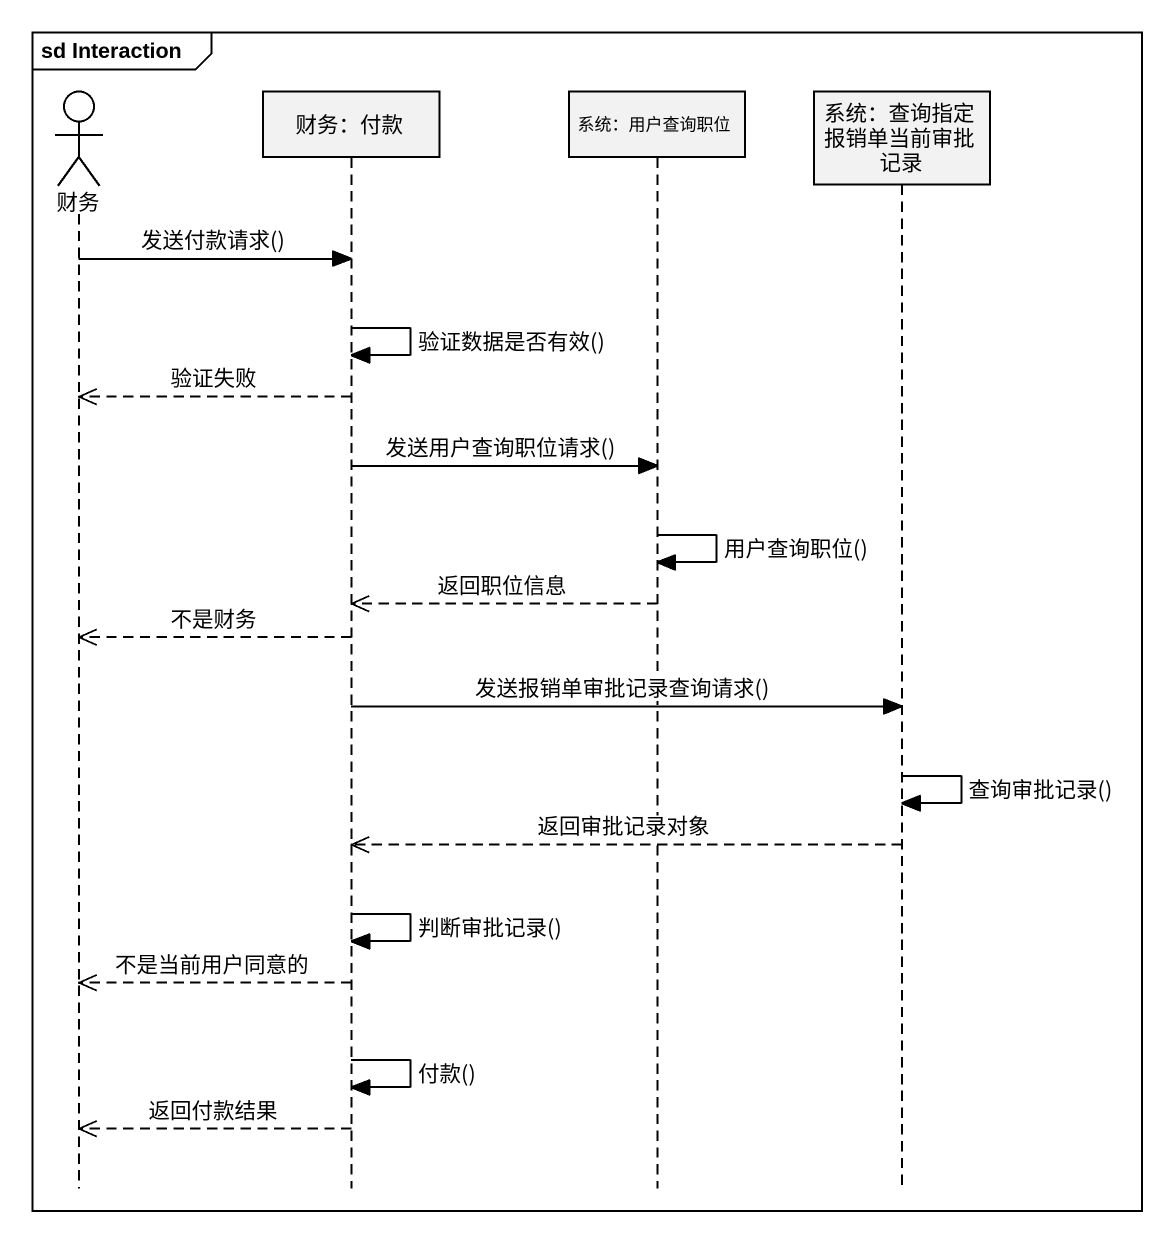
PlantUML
@startuml
mainframe sd Interaction
hide footbox
actor 财务
participant "财务：付款" as 财务_付款
participant "系统：用户查询职位" as 系统_用户查询职位
participant "系统：查询指定报销单当前审批记录" as 系统_查询指定报销单当前审批记录

财务 -> 财务_付款 : 发送付款请求()
财务_付款 -> 财务_付款 : 验证数据是否有效()
财务_付款 -->> 财务 : 验证失败
财务_付款 -> 系统_用户查询职位 : 发送用户查询职位请求()
系统_用户查询职位 -> 系统_用户查询职位 : 用户查询职位()
系统_用户查询职位 -->> 财务_付款 : 返回职位信息
财务_付款 -->> 财务 : 不是财务
财务_付款 -> 系统_查询指定报销单当前审批记录 : 发送报销单审批记录查询请求()
系统_查询指定报销单当前审批记录 -> 系统_查询指定报销单当前审批记录 : 查询审批记录()
系统_查询指定报销单当前审批记录 -->> 财务_付款 : 返回审批记录对象
财务_付款 -> 财务_付款 : 判断审批记录()
财务_付款 -->> 财务 : 不是当前用户同意的
财务_付款 -> 财务_付款 : 付款()
财务_付款 -->> 财务 : 返回付款结果
@enduml
